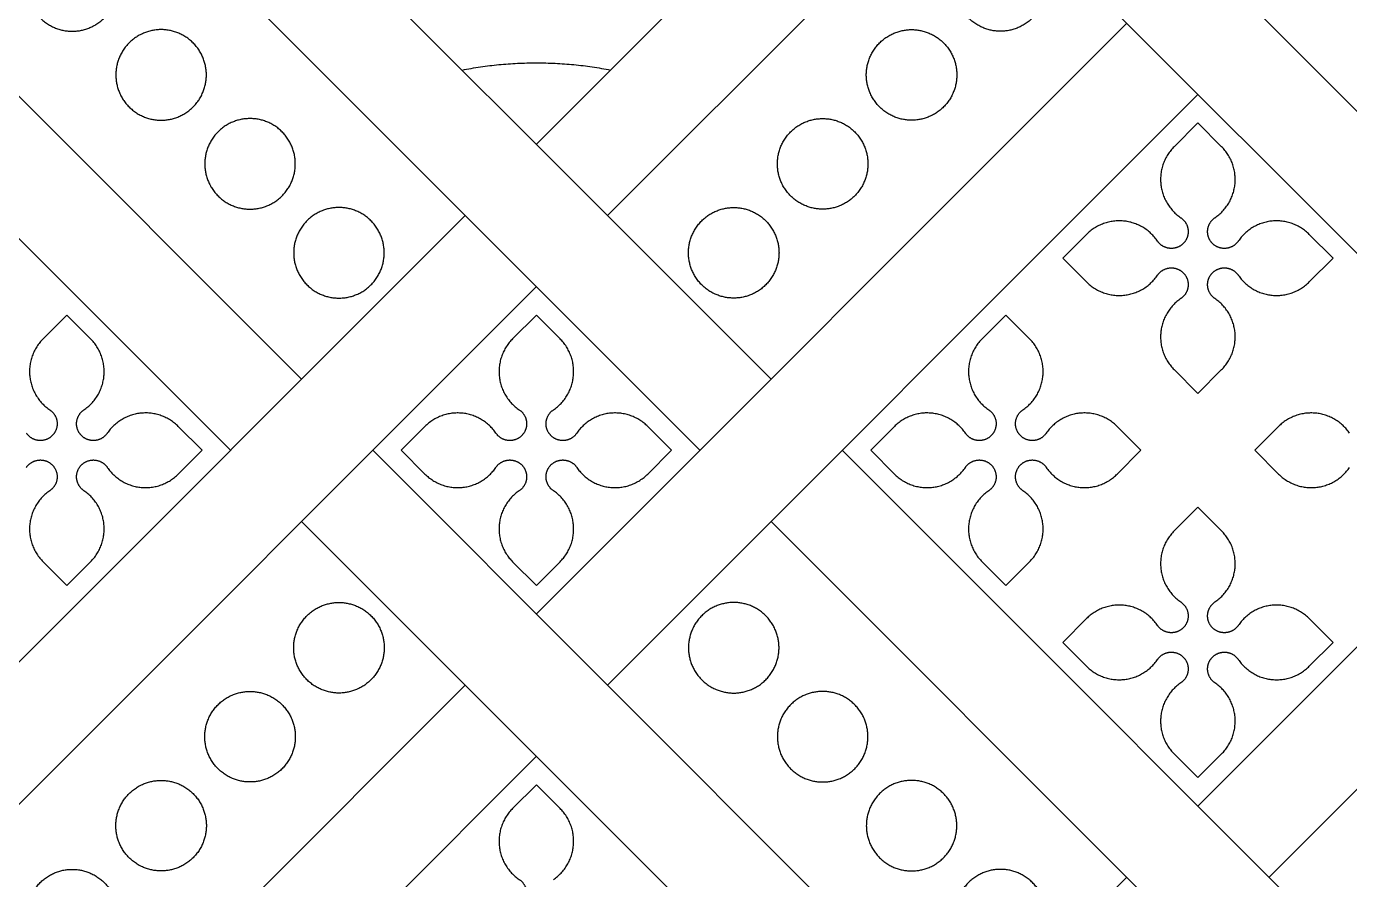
# Model space of a CAD drawing. Header units: millimetres. Extents: x -117 to 119, y -123 to 112.
# Drawn here: x -77.02 to -68.64, y 92.54 to 97.94 of the extents above; entities that cross this region are included whole.
import ezdxf

# ---------------------------------------------------------------- set-up
doc = ezdxf.new("R2010")
doc.units = ezdxf.units.MM
doc.header["$MEASUREMENT"] = 0
doc.layers.add('Layer 03', color=5, linetype='Continuous')

msp = doc.modelspace()

# ---------------------------------------------------------------- linework, layer by layer
at = {"layer": 'Layer 03'}
for p, q in [((-70.5666, 100.4158), (-73.7874, 97.195)), ((-70.1162, 99.9653), (-73.337, 96.7445)), ((-79.0127, 99.4473), (-75.2739, 95.7085)), ((-79.4632, 98.9968), (-75.7244, 95.258)), ((-76.4483, 98.955), (-72.7514, 95.258)), ((-70.1335, 98.9466), (-66.8954, 95.7085)), ((-70.5839, 98.4961), (-67.3458, 95.258)), ((-70.0486, 97.9608), (-73.7874, 94.222)), ((-69.5981, 97.5103), (-73.337, 93.7715)), ((-69.5981, 97.3301), (-69.7486, 97.1797)), ((-69.4477, 97.1797), (-69.5981, 97.3301)), ((-74.2379, 96.7445), (-77.9767, 93.0057)), ((-65.8593, 96.7445), (-69.5981, 93.0057)), ((-70.3035, 96.6247), (-70.454, 96.4743)), ((-68.7423, 96.4743), (-68.8927, 96.6247)), ((-70.454, 96.4743), (-70.3035, 96.3238)), ((-68.8927, 96.3238), (-68.7423, 96.4743)), ((-73.7874, 96.2941), (-77.5262, 92.5553)), ((-65.4089, 96.2941), (-69.1477, 92.5553)), ((-76.7604, 96.1139), (-76.9109, 95.9634)), ((-76.61, 95.9634), (-76.7604, 96.1139)), ((-73.7874, 96.1139), (-73.9379, 95.9634)), ((-73.6369, 95.9634), (-73.7874, 96.1139)), ((-70.8144, 96.1139), (-70.9649, 95.9634)), ((-70.6639, 95.9634), (-70.8144, 96.1139)), ((-69.7486, 95.7689), (-69.5981, 95.6184)), ((-69.5981, 95.6184), (-69.4477, 95.7689)), ((-75.9046, 95.258), (-76.0551, 95.4085)), ((-74.4928, 95.4085), (-74.6433, 95.258)), ((-72.9315, 95.258), (-73.082, 95.4085)), ((-71.5198, 95.4085), (-71.6703, 95.258)), ((-69.9585, 95.258), (-70.109, 95.4085)), ((-69.0873, 95.4085), (-69.2378, 95.258)), ((-76.0551, 95.1075), (-75.9046, 95.258)), ((-74.8235, 95.258), (-71.0847, 91.5192)), ((-74.6433, 95.258), (-74.4928, 95.1075)), ((-73.082, 95.1075), (-72.9315, 95.258)), ((-71.6703, 95.258), (-71.5198, 95.1075)), ((-70.109, 95.1075), (-69.9585, 95.258)), ((-69.2378, 95.258), (-69.0873, 95.1075)), ((-69.5981, 94.8977), (-69.7486, 94.7472)), ((-69.4477, 94.7472), (-69.5981, 94.8977)), ((-75.2739, 94.8076), (-71.5351, 91.0687)), ((-72.3009, 94.8076), (-68.5621, 91.0687)), ((-76.9109, 94.5526), (-76.7604, 94.4021)), ((-76.7604, 94.4021), (-76.61, 94.5526)), ((-73.9379, 94.5526), (-73.7874, 94.4021)), ((-73.7874, 94.4021), (-73.6369, 94.5526)), ((-70.9649, 94.5526), (-70.8144, 94.4021)), ((-70.8144, 94.4021), (-70.6639, 94.5526)), ((-70.3035, 94.1923), (-70.454, 94.0418)), ((-68.7423, 94.0418), (-68.8927, 94.1923)), ((-70.454, 94.0418), (-70.3035, 93.8913)), ((-68.8927, 93.8913), (-68.7423, 94.0418)), ((-74.2379, 93.7715), (-77.9767, 90.0327)), ((-73.7874, 93.321), (-77.5262, 89.5822)), ((-69.7486, 93.3364), (-69.5981, 93.1859)), ((-69.5981, 93.1859), (-69.4477, 93.3364)), ((-73.7874, 93.1409), (-73.9379, 92.9904)), ((-73.6369, 92.9904), (-73.7874, 93.1409)), ((-70.0486, 92.5553), (-73.7874, 88.8165))]:
    msp.add_line(p, q, dxfattribs=at)
for points in [[(-75.8907, 99.2983), (-72.3009, 95.7085)], [(-71.8504, 95.258), (-68.1116, 91.5192)]]:
    msp.add_lwpolyline(points, dxfattribs=at)
for points, weights, knots in [([(-77.0133, 98.1973), (-77.0133, 98.4839), (-76.7267, 98.4839), (-76.44, 98.4839), (-76.44, 98.1973), (-76.44, 97.9106), (-76.7267, 97.9106), (-77.0133, 97.9106), (-77.0133, 98.1973)], [1, 0.707106781187, 1, 0.707106781187, 1, 0.707106781187, 1, 0.707106781187, 1], [0, 0, 0, 1.413717, 1.413717, 2.827433, 2.827433, 4.24115, 4.24115, 5.654867, 5.654867, 5.654867]), ([(-70.5615, 98.1973), (-70.5615, 98.4839), (-70.8482, 98.4839), (-71.1348, 98.4839), (-71.1348, 98.1973), (-71.1348, 97.9106), (-70.8482, 97.9106), (-70.5615, 97.9106), (-70.5615, 98.1973)], [1, 0.707106781187, 1, 0.707106781187, 1, 0.707106781187, 1, 0.707106781187, 1], [0, 0, 0, 1.413717, 1.413717, 2.827433, 2.827433, 4.24115, 4.24115, 5.654867, 5.654867, 5.654867]), ([(-76.4503, 97.6342), (-76.4503, 97.9209), (-76.1636, 97.9209), (-75.8769, 97.9209), (-75.8769, 97.6342), (-75.8769, 97.3475), (-76.1636, 97.3475), (-76.4503, 97.3475), (-76.4503, 97.6342)], [1, 0.707106781187, 1, 0.707106781187, 1, 0.707106781187, 1, 0.707106781187, 1], [0, 0, 0, 1.413717, 1.413717, 2.827433, 2.827433, 4.24115, 4.24115, 5.654867, 5.654867, 5.654867]), ([(-71.1246, 97.6342), (-71.1246, 97.9209), (-71.4112, 97.9209), (-71.6979, 97.9209), (-71.6979, 97.6342), (-71.6979, 97.3475), (-71.4112, 97.3475), (-71.1246, 97.3475), (-71.1246, 97.6342)], [1, 0.707106781187, 1, 0.707106781187, 1, 0.707106781187, 1, 0.707106781187, 1], [0, 0, 0, 1.413717, 1.413717, 2.827433, 2.827433, 4.24115, 4.24115, 5.654867, 5.654867, 5.654867]), ([(-75.8872, 97.0711), (-75.8872, 97.3578), (-75.6005, 97.3578), (-75.3138, 97.3578), (-75.3138, 97.0711), (-75.3138, 96.7845), (-75.6005, 96.7845), (-75.8872, 96.7845), (-75.8872, 97.0711)], [1, 0.707106781187, 1, 0.707106781187, 1, 0.707106781187, 1, 0.707106781187, 1], [0, 0, 0, 1.413717, 1.413717, 2.827433, 2.827433, 4.24115, 4.24115, 5.654867, 5.654867, 5.654867]), ([(-71.6876, 97.0711), (-71.6876, 97.3578), (-71.9743, 97.3578), (-72.261, 97.3578), (-72.261, 97.0711), (-72.261, 96.7845), (-71.9743, 96.7845), (-71.6876, 96.7845), (-71.6876, 97.0711)], [1, 0.707106781187, 1, 0.707106781187, 1, 0.707106781187, 1, 0.707106781187, 1], [0, 0, 0, 1.413717, 1.413717, 2.827433, 2.827433, 4.24115, 4.24115, 5.654867, 5.654867, 5.654867]), ([(-69.7486, 97.1797), (-69.8461, 97.0822), (-69.8331, 96.9449), (-69.8202, 96.8077), (-69.7062, 96.7302)], [1, 0.904863889332, 1, 0.904863889332, 1], [31.693684, 31.693684, 31.693684, 32.50269, 32.50269, 33.311695, 33.311695, 33.311695]), ([(-69.4901, 96.7302), (-69.3761, 96.8077), (-69.3631, 96.9449), (-69.3502, 97.0822), (-69.4477, 97.1797)], [1, 0.904863889332, 1, 0.904863889332, 1], [28.739447, 28.739447, 28.739447, 29.548452, 29.548452, 30.357457, 30.357457, 30.357457]), ([(-75.3241, 96.508), (-75.3241, 96.7947), (-75.0374, 96.7947), (-74.7508, 96.7947), (-74.7508, 96.508), (-74.7508, 96.2214), (-75.0374, 96.2214), (-75.3241, 96.2214), (-75.3241, 96.508)], [1, 0.707106781187, 1, 0.707106781187, 1, 0.707106781187, 1, 0.707106781187, 1], [0, 0, 0, 1.413717, 1.413717, 2.827433, 2.827433, 4.24115, 4.24115, 5.654867, 5.654867, 5.654867]), ([(-72.2507, 96.508), (-72.2507, 96.7947), (-72.5374, 96.7947), (-72.8241, 96.7947), (-72.8241, 96.508), (-72.8241, 96.2214), (-72.5374, 96.2214), (-72.2507, 96.2214), (-72.2507, 96.508)], [1, 0.707106781187, 1, 0.707106781187, 1, 0.707106781187, 1, 0.707106781187, 1], [0, 0, 0, 1.413717, 1.413717, 2.827433, 2.827433, 4.24115, 4.24115, 5.654867, 5.654867, 5.654867]), ([(-69.854, 96.5823), (-69.9316, 96.6963), (-70.0688, 96.7093), (-70.206, 96.7222), (-70.3035, 96.6247)], [1, 0.904854530768, 1, 0.904854530768, 1], [34.487142, 34.487142, 34.487142, 35.296228, 35.296228, 36.105314, 36.105314, 36.105314]), ([(-69.7062, 96.7302), (-69.6648, 96.702), (-69.6601, 96.6522), (-69.6554, 96.6023), (-69.6908, 96.5669), (-69.7262, 96.5315), (-69.776, 96.5362), (-69.8259, 96.5409), (-69.854, 96.5823)], [1, 0.904841645653, 1, 0.904841645653, 1, 0.904841645653, 1, 0.904841645653, 1], [33.311695, 33.311695, 33.311695, 33.605557, 33.605557, 33.899418, 33.899418, 34.19328, 34.19328, 34.487142, 34.487142, 34.487142]), ([(-69.3422, 96.5823), (-69.3704, 96.5409), (-69.4203, 96.5362), (-69.4701, 96.5315), (-69.5055, 96.5669), (-69.5409, 96.6023), (-69.5362, 96.6522), (-69.5315, 96.702), (-69.4901, 96.7302)], [1, 0.904841645653, 1, 0.904841645653, 1, 0.904841645653, 1, 0.904841645653, 1], [27.564, 27.564, 27.564, 27.857861, 27.857861, 28.151723, 28.151723, 28.445585, 28.445585, 28.739447, 28.739447, 28.739447]), ([(-68.8927, 96.6247), (-68.9902, 96.7222), (-69.1275, 96.7093), (-69.2647, 96.6963), (-69.3422, 96.5823)], [1, 0.904854530768, 1, 0.904854530768, 1], [25.945827, 25.945827, 25.945827, 26.754913, 26.754913, 27.564, 27.564, 27.564]), ([(-70.3035, 96.3238), (-70.206, 96.2263), (-70.0688, 96.2393), (-69.9316, 96.2522), (-69.854, 96.3662)], [1, 0.904854530768, 1, 0.904854530768, 1], [37.441541, 37.441541, 37.441541, 38.250627, 38.250627, 39.059714, 39.059714, 39.059714]), ([(-69.854, 96.3662), (-69.8259, 96.4076), (-69.776, 96.4123), (-69.7262, 96.417), (-69.6908, 96.3816), (-69.6554, 96.3462), (-69.6601, 96.2964), (-69.6648, 96.2465), (-69.7062, 96.2184)], [1, 0.904841645654, 1, 0.904841645654, 1, 0.904841645654, 1, 0.904841645654, 1], [39.059714, 39.059714, 39.059714, 39.353575, 39.353575, 39.647437, 39.647437, 39.941299, 39.941299, 40.235161, 40.235161, 40.235161]), ([(-69.4901, 96.2184), (-69.5315, 96.2465), (-69.5362, 96.2964), (-69.5409, 96.3462), (-69.5055, 96.3816), (-69.4701, 96.417), (-69.4203, 96.4123), (-69.3704, 96.4076), (-69.3422, 96.3662)], [1, 0.904841645653, 1, 0.904841645653, 1, 0.904841645653, 1, 0.904841645653, 1], [21.815981, 21.815981, 21.815981, 22.109843, 22.109843, 22.403704, 22.403704, 22.697566, 22.697566, 22.991428, 22.991428, 22.991428]), ([(-69.3422, 96.3662), (-69.2647, 96.2522), (-69.1275, 96.2393), (-68.9902, 96.2263), (-68.8927, 96.3238)], [1, 0.904854530768, 1, 0.904854530768, 1], [22.991428, 22.991428, 22.991428, 23.800514, 23.800514, 24.6096, 24.6096, 24.6096]), ([(-69.7062, 96.2184), (-69.8202, 96.1408), (-69.8331, 96.0036), (-69.8461, 95.8663), (-69.7486, 95.7689)], [1, 0.904863889332, 1, 0.904863889332, 1], [40.235161, 40.235161, 40.235161, 41.044166, 41.044166, 41.853171, 41.853171, 41.853171]), ([(-69.4477, 95.7689), (-69.3502, 95.8663), (-69.3631, 96.0036), (-69.3761, 96.1408), (-69.4901, 96.2184)], [1, 0.904863889332, 1, 0.904863889332, 1], [20.19797, 20.19797, 20.19797, 21.006976, 21.006976, 21.815981, 21.815981, 21.815981]), ([(-76.9109, 95.9634), (-77.0084, 95.8659), (-76.9955, 95.7287), (-76.9825, 95.5915), (-76.8685, 95.5139)], [1, 0.904863889332, 1, 0.904863889332, 1], [31.693684, 31.693684, 31.693684, 32.50269, 32.50269, 33.311695, 33.311695, 33.311695]), ([(-76.6524, 95.5139), (-76.5384, 95.5915), (-76.5254, 95.7287), (-76.5125, 95.8659), (-76.61, 95.9634)], [1, 0.904863889332, 1, 0.904863889332, 1], [28.739447, 28.739447, 28.739447, 29.548452, 29.548452, 30.357457, 30.357457, 30.357457]), ([(-73.9379, 95.9634), (-74.0354, 95.8659), (-74.0224, 95.7287), (-74.0095, 95.5915), (-73.8955, 95.5139)], [1, 0.904863889332, 1, 0.904863889332, 1], [31.693684, 31.693684, 31.693684, 32.50269, 32.50269, 33.311695, 33.311695, 33.311695]), ([(-73.6793, 95.5139), (-73.5654, 95.5915), (-73.5524, 95.7287), (-73.5395, 95.8659), (-73.6369, 95.9634)], [1, 0.904863889332, 1, 0.904863889332, 1], [28.739447, 28.739447, 28.739447, 29.548452, 29.548452, 30.357457, 30.357457, 30.357457]), ([(-70.9649, 95.9634), (-71.0623, 95.8659), (-71.0494, 95.7287), (-71.0364, 95.5915), (-70.9224, 95.5139)], [1, 0.904863889332, 1, 0.904863889332, 1], [31.693684, 31.693684, 31.693684, 32.50269, 32.50269, 33.311695, 33.311695, 33.311695]), ([(-70.7063, 95.5139), (-70.5923, 95.5915), (-70.5794, 95.7287), (-70.5664, 95.8659), (-70.6639, 95.9634)], [1, 0.904863889332, 1, 0.904863889332, 1], [28.739447, 28.739447, 28.739447, 29.548452, 29.548452, 30.357457, 30.357457, 30.357457]), ([(-76.8685, 95.5139), (-76.8271, 95.4858), (-76.8224, 95.4359), (-76.8177, 95.3861), (-76.8531, 95.3507), (-76.8885, 95.3153), (-76.9383, 95.32), (-76.9882, 95.3247), (-77.0163, 95.3661)], [1, 0.904841645653, 1, 0.904841645653, 1, 0.904841645653, 1, 0.904841645653, 1], [33.311695, 33.311695, 33.311695, 33.605557, 33.605557, 33.899418, 33.899418, 34.19328, 34.19328, 34.487142, 34.487142, 34.487142]), ([(-76.5045, 95.3661), (-76.5327, 95.3247), (-76.5826, 95.32), (-76.6324, 95.3153), (-76.6678, 95.3507), (-76.7032, 95.3861), (-76.6985, 95.4359), (-76.6938, 95.4858), (-76.6524, 95.5139)], [1, 0.904841645653, 1, 0.904841645653, 1, 0.904841645653, 1, 0.904841645653, 1], [27.564, 27.564, 27.564, 27.857861, 27.857861, 28.151723, 28.151723, 28.445585, 28.445585, 28.739447, 28.739447, 28.739447]), ([(-76.0551, 95.4085), (-76.1525, 95.506), (-76.2898, 95.493), (-76.427, 95.4801), (-76.5045, 95.3661)], [1, 0.904854530768, 1, 0.904854530768, 1], [25.945827, 25.945827, 25.945827, 26.754913, 26.754913, 27.564, 27.564, 27.564]), ([(-74.0433, 95.3661), (-74.1208, 95.4801), (-74.2581, 95.493), (-74.3953, 95.506), (-74.4928, 95.4085)], [1, 0.904854530768, 1, 0.904854530768, 1], [34.487142, 34.487142, 34.487142, 35.296228, 35.296228, 36.105314, 36.105314, 36.105314]), ([(-73.8955, 95.5139), (-73.8541, 95.4858), (-73.8493, 95.4359), (-73.8446, 95.3861), (-73.88, 95.3507), (-73.9154, 95.3153), (-73.9653, 95.32), (-74.0151, 95.3247), (-74.0433, 95.3661)], [1, 0.904841645653, 1, 0.904841645653, 1, 0.904841645653, 1, 0.904841645653, 1], [33.311695, 33.311695, 33.311695, 33.605557, 33.605557, 33.899418, 33.899418, 34.19328, 34.19328, 34.487142, 34.487142, 34.487142]), ([(-73.5315, 95.3661), (-73.5597, 95.3247), (-73.6095, 95.32), (-73.6594, 95.3153), (-73.6948, 95.3507), (-73.7302, 95.3861), (-73.7255, 95.4359), (-73.7208, 95.4858), (-73.6793, 95.5139)], [1, 0.904841645653, 1, 0.904841645653, 1, 0.904841645653, 1, 0.904841645653, 1], [27.564, 27.564, 27.564, 27.857861, 27.857861, 28.151723, 28.151723, 28.445585, 28.445585, 28.739447, 28.739447, 28.739447]), ([(-73.082, 95.4085), (-73.1795, 95.506), (-73.3167, 95.493), (-73.454, 95.4801), (-73.5315, 95.3661)], [1, 0.904854530768, 1, 0.904854530768, 1], [25.945827, 25.945827, 25.945827, 26.754913, 26.754913, 27.564, 27.564, 27.564]), ([(-71.0703, 95.3661), (-71.1478, 95.4801), (-71.285, 95.493), (-71.4223, 95.506), (-71.5198, 95.4085)], [1, 0.904854530768, 1, 0.904854530768, 1], [34.487142, 34.487142, 34.487142, 35.296228, 35.296228, 36.105314, 36.105314, 36.105314]), ([(-70.9224, 95.5139), (-70.881, 95.4858), (-70.8763, 95.4359), (-70.8716, 95.3861), (-70.907, 95.3507), (-70.9424, 95.3153), (-70.9923, 95.32), (-71.0421, 95.3247), (-71.0703, 95.3661)], [1, 0.904841645653, 1, 0.904841645653, 1, 0.904841645653, 1, 0.904841645653, 1], [33.311695, 33.311695, 33.311695, 33.605557, 33.605557, 33.899418, 33.899418, 34.19328, 34.19328, 34.487142, 34.487142, 34.487142]), ([(-70.5585, 95.3661), (-70.5866, 95.3247), (-70.6365, 95.32), (-70.6863, 95.3153), (-70.7218, 95.3507), (-70.7572, 95.3861), (-70.7524, 95.4359), (-70.7477, 95.4858), (-70.7063, 95.5139)], [1, 0.904841645653, 1, 0.904841645653, 1, 0.904841645653, 1, 0.904841645653, 1], [27.564, 27.564, 27.564, 27.857861, 27.857861, 28.151723, 28.151723, 28.445585, 28.445585, 28.739447, 28.739447, 28.739447]), ([(-70.109, 95.4085), (-70.2065, 95.506), (-70.3437, 95.493), (-70.481, 95.4801), (-70.5585, 95.3661)], [1, 0.904854530768, 1, 0.904854530768, 1], [25.945827, 25.945827, 25.945827, 26.754913, 26.754913, 27.564, 27.564, 27.564]), ([(-68.6378, 95.3661), (-68.7153, 95.4801), (-68.8526, 95.493), (-68.9898, 95.506), (-69.0873, 95.4085)], [1, 0.904854530768, 1, 0.904854530768, 1], [34.487142, 34.487142, 34.487142, 35.296228, 35.296228, 36.105314, 36.105314, 36.105314]), ([(-77.0163, 95.15), (-76.9882, 95.1914), (-76.9383, 95.1961), (-76.8885, 95.2008), (-76.8531, 95.1654), (-76.8177, 95.13), (-76.8224, 95.0801), (-76.8271, 95.0303), (-76.8685, 95.0021)], [1, 0.904841645653, 1, 0.904841645653, 1, 0.904841645653, 1, 0.904841645653, 1], [39.059714, 39.059714, 39.059714, 39.353575, 39.353575, 39.647437, 39.647437, 39.941299, 39.941299, 40.235161, 40.235161, 40.235161]), ([(-76.6524, 95.0021), (-76.6938, 95.0303), (-76.6985, 95.0801), (-76.7032, 95.13), (-76.6678, 95.1654), (-76.6324, 95.2008), (-76.5826, 95.1961), (-76.5327, 95.1914), (-76.5045, 95.15)], [1, 0.904841645653, 1, 0.904841645653, 1, 0.904841645653, 1, 0.904841645653, 1], [21.815981, 21.815981, 21.815981, 22.109843, 22.109843, 22.403704, 22.403704, 22.697566, 22.697566, 22.991428, 22.991428, 22.991428]), ([(-74.0433, 95.15), (-74.0151, 95.1914), (-73.9653, 95.1961), (-73.9154, 95.2008), (-73.88, 95.1654), (-73.8446, 95.13), (-73.8493, 95.0801), (-73.8541, 95.0303), (-73.8955, 95.0021)], [1, 0.904841645653, 1, 0.904841645653, 1, 0.904841645653, 1, 0.904841645653, 1], [39.059714, 39.059714, 39.059714, 39.353575, 39.353575, 39.647437, 39.647437, 39.941299, 39.941299, 40.235161, 40.235161, 40.235161]), ([(-73.6793, 95.0021), (-73.7208, 95.0303), (-73.7255, 95.0801), (-73.7302, 95.13), (-73.6948, 95.1654), (-73.6594, 95.2008), (-73.6095, 95.1961), (-73.5597, 95.1914), (-73.5315, 95.15)], [1, 0.904841645653, 1, 0.904841645653, 1, 0.904841645653, 1, 0.904841645653, 1], [21.815981, 21.815981, 21.815981, 22.109843, 22.109843, 22.403704, 22.403704, 22.697566, 22.697566, 22.991428, 22.991428, 22.991428]), ([(-71.0703, 95.15), (-71.0421, 95.1914), (-70.9923, 95.1961), (-70.9424, 95.2008), (-70.907, 95.1654), (-70.8716, 95.13), (-70.8763, 95.0801), (-70.881, 95.0303), (-70.9224, 95.0021)], [1, 0.904841645654, 1, 0.904841645654, 1, 0.904841645654, 1, 0.904841645654, 1], [39.059714, 39.059714, 39.059714, 39.353575, 39.353575, 39.647437, 39.647437, 39.941299, 39.941299, 40.235161, 40.235161, 40.235161]), ([(-70.7063, 95.0021), (-70.7477, 95.0303), (-70.7524, 95.0801), (-70.7572, 95.13), (-70.7218, 95.1654), (-70.6863, 95.2008), (-70.6365, 95.1961), (-70.5866, 95.1914), (-70.5585, 95.15)], [1, 0.904841645654, 1, 0.904841645654, 1, 0.904841645654, 1, 0.904841645654, 1], [21.815981, 21.815981, 21.815981, 22.109843, 22.109843, 22.403704, 22.403704, 22.697566, 22.697566, 22.991428, 22.991428, 22.991428]), ([(-76.5045, 95.15), (-76.427, 95.036), (-76.2898, 95.023), (-76.1525, 95.0101), (-76.0551, 95.1075)], [1, 0.904854530768, 1, 0.904854530768, 1], [22.991428, 22.991428, 22.991428, 23.800514, 23.800514, 24.6096, 24.6096, 24.6096]), ([(-74.4928, 95.1075), (-74.3953, 95.0101), (-74.2581, 95.023), (-74.1208, 95.036), (-74.0433, 95.15)], [1, 0.904854530768, 1, 0.904854530768, 1], [37.441541, 37.441541, 37.441541, 38.250627, 38.250627, 39.059714, 39.059714, 39.059714]), ([(-73.5315, 95.15), (-73.454, 95.036), (-73.3167, 95.023), (-73.1795, 95.0101), (-73.082, 95.1075)], [1, 0.904854530768, 1, 0.904854530768, 1], [22.991428, 22.991428, 22.991428, 23.800514, 23.800514, 24.6096, 24.6096, 24.6096]), ([(-71.5198, 95.1075), (-71.4223, 95.0101), (-71.285, 95.023), (-71.1478, 95.036), (-71.0703, 95.15)], [1, 0.904854530768, 1, 0.904854530768, 1], [37.441541, 37.441541, 37.441541, 38.250627, 38.250627, 39.059714, 39.059714, 39.059714]), ([(-70.5585, 95.15), (-70.481, 95.036), (-70.3437, 95.023), (-70.2065, 95.0101), (-70.109, 95.1075)], [1, 0.904854530768, 1, 0.904854530768, 1], [22.991428, 22.991428, 22.991428, 23.800514, 23.800514, 24.6096, 24.6096, 24.6096]), ([(-69.0873, 95.1075), (-68.9898, 95.0101), (-68.8526, 95.023), (-68.7153, 95.036), (-68.6378, 95.15)], [1, 0.904854530768, 1, 0.904854530768, 1], [37.441541, 37.441541, 37.441541, 38.250627, 38.250627, 39.059714, 39.059714, 39.059714]), ([(-76.8685, 95.0021), (-76.9825, 94.9246), (-76.9955, 94.7873), (-77.0084, 94.6501), (-76.9109, 94.5526)], [1, 0.904863889332, 1, 0.904863889332, 1], [40.235161, 40.235161, 40.235161, 41.044166, 41.044166, 41.853171, 41.853171, 41.853171]), ([(-76.61, 94.5526), (-76.5125, 94.6501), (-76.5254, 94.7873), (-76.5384, 94.9246), (-76.6524, 95.0021)], [1, 0.904863889332, 1, 0.904863889332, 1], [20.19797, 20.19797, 20.19797, 21.006976, 21.006976, 21.815981, 21.815981, 21.815981]), ([(-73.8955, 95.0021), (-74.0095, 94.9246), (-74.0224, 94.7873), (-74.0354, 94.6501), (-73.9379, 94.5526)], [1, 0.904863889332, 1, 0.904863889332, 1], [40.235161, 40.235161, 40.235161, 41.044166, 41.044166, 41.853171, 41.853171, 41.853171]), ([(-73.6369, 94.5526), (-73.5395, 94.6501), (-73.5524, 94.7873), (-73.5654, 94.9246), (-73.6793, 95.0021)], [1, 0.904863889332, 1, 0.904863889332, 1], [20.19797, 20.19797, 20.19797, 21.006976, 21.006976, 21.815981, 21.815981, 21.815981]), ([(-70.9224, 95.0021), (-71.0364, 94.9246), (-71.0494, 94.7873), (-71.0623, 94.6501), (-70.9649, 94.5526)], [1, 0.904863889332, 1, 0.904863889332, 1], [40.235161, 40.235161, 40.235161, 41.044166, 41.044166, 41.853171, 41.853171, 41.853171]), ([(-70.6639, 94.5526), (-70.5664, 94.6501), (-70.5794, 94.7873), (-70.5923, 94.9246), (-70.7063, 95.0021)], [1, 0.904863889332, 1, 0.904863889332, 1], [20.19797, 20.19797, 20.19797, 21.006976, 21.006976, 21.815981, 21.815981, 21.815981]), ([(-69.7486, 94.7472), (-69.8461, 94.6497), (-69.8331, 94.5125), (-69.8202, 94.3752), (-69.7062, 94.2977)], [1, 0.904863889332, 1, 0.904863889332, 1], [31.693684, 31.693684, 31.693684, 32.50269, 32.50269, 33.311695, 33.311695, 33.311695]), ([(-69.4901, 94.2977), (-69.3761, 94.3752), (-69.3631, 94.5125), (-69.3502, 94.6497), (-69.4477, 94.7472)], [1, 0.904863889332, 1, 0.904863889332, 1], [28.739447, 28.739447, 28.739447, 29.548452, 29.548452, 30.357457, 30.357457, 30.357457]), ([(-74.7508, 94.008), (-74.7508, 94.2947), (-75.0374, 94.2947), (-75.3241, 94.2947), (-75.3241, 94.008), (-75.3241, 93.7213), (-75.0374, 93.7213), (-74.7508, 93.7213), (-74.7508, 94.008)], [1, 0.707106781187, 1, 0.707106781187, 1, 0.707106781187, 1, 0.707106781187, 1], [0, 0, 0, 1.413717, 1.413717, 2.827433, 2.827433, 4.24115, 4.24115, 5.654867, 5.654867, 5.654867]), ([(-72.8241, 94.008), (-72.8241, 94.2947), (-72.5374, 94.2947), (-72.2507, 94.2947), (-72.2507, 94.008), (-72.2507, 93.7213), (-72.5374, 93.7213), (-72.8241, 93.7213), (-72.8241, 94.008)], [1, 0.707106781187, 1, 0.707106781187, 1, 0.707106781187, 1, 0.707106781187, 1], [0, 0, 0, 1.413717, 1.413717, 2.827433, 2.827433, 4.24115, 4.24115, 5.654867, 5.654867, 5.654867]), ([(-69.854, 94.1498), (-69.9316, 94.2638), (-70.0688, 94.2768), (-70.206, 94.2897), (-70.3035, 94.1923)], [1, 0.904854530768, 1, 0.904854530768, 1], [34.487142, 34.487142, 34.487142, 35.296228, 35.296228, 36.105314, 36.105314, 36.105314]), ([(-69.7062, 94.2977), (-69.6648, 94.2695), (-69.6601, 94.2197), (-69.6554, 94.1698), (-69.6908, 94.1344), (-69.7262, 94.099), (-69.776, 94.1037), (-69.8259, 94.1084), (-69.854, 94.1498)], [1, 0.904841645653, 1, 0.904841645653, 1, 0.904841645653, 1, 0.904841645653, 1], [33.311695, 33.311695, 33.311695, 33.605557, 33.605557, 33.899418, 33.899418, 34.19328, 34.19328, 34.487142, 34.487142, 34.487142]), ([(-69.3422, 94.1498), (-69.3704, 94.1084), (-69.4203, 94.1037), (-69.4701, 94.099), (-69.5055, 94.1344), (-69.5409, 94.1698), (-69.5362, 94.2197), (-69.5315, 94.2695), (-69.4901, 94.2977)], [1, 0.904841645653, 1, 0.904841645653, 1, 0.904841645653, 1, 0.904841645653, 1], [27.564, 27.564, 27.564, 27.857861, 27.857861, 28.151723, 28.151723, 28.445585, 28.445585, 28.739447, 28.739447, 28.739447]), ([(-68.8927, 94.1923), (-68.9902, 94.2897), (-69.1275, 94.2768), (-69.2647, 94.2638), (-69.3422, 94.1498)], [1, 0.904854530768, 1, 0.904854530768, 1], [25.945827, 25.945827, 25.945827, 26.754913, 26.754913, 27.564, 27.564, 27.564]), ([(-70.3035, 93.8913), (-70.206, 93.7938), (-70.0688, 93.8068), (-69.9316, 93.8197), (-69.854, 93.9337)], [1, 0.904854530768, 1, 0.904854530768, 1], [37.441541, 37.441541, 37.441541, 38.250627, 38.250627, 39.059714, 39.059714, 39.059714]), ([(-69.854, 93.9337), (-69.8259, 93.9751), (-69.776, 93.9798), (-69.7262, 93.9845), (-69.6908, 93.9491), (-69.6554, 93.9137), (-69.6601, 93.8639), (-69.6648, 93.814), (-69.7062, 93.7859)], [1, 0.904841645654, 1, 0.904841645654, 1, 0.904841645654, 1, 0.904841645654, 1], [39.059714, 39.059714, 39.059714, 39.353575, 39.353575, 39.647437, 39.647437, 39.941299, 39.941299, 40.235161, 40.235161, 40.235161]), ([(-69.4901, 93.7859), (-69.5315, 93.814), (-69.5362, 93.8639), (-69.5409, 93.9137), (-69.5055, 93.9491), (-69.4701, 93.9845), (-69.4203, 93.9798), (-69.3704, 93.9751), (-69.3422, 93.9337)], [1, 0.904841645654, 1, 0.904841645654, 1, 0.904841645654, 1, 0.904841645654, 1], [21.815981, 21.815981, 21.815981, 22.109843, 22.109843, 22.403704, 22.403704, 22.697566, 22.697566, 22.991428, 22.991428, 22.991428]), ([(-69.3422, 93.9337), (-69.2647, 93.8197), (-69.1275, 93.8068), (-68.9902, 93.7938), (-68.8927, 93.8913)], [1, 0.904854530768, 1, 0.904854530768, 1], [22.991428, 22.991428, 22.991428, 23.800514, 23.800514, 24.6096, 24.6096, 24.6096]), ([(-69.7062, 93.7859), (-69.8202, 93.7083), (-69.8331, 93.5711), (-69.8461, 93.4339), (-69.7486, 93.3364)], [1, 0.904863889332, 1, 0.904863889332, 1], [40.235161, 40.235161, 40.235161, 41.044166, 41.044166, 41.853171, 41.853171, 41.853171]), ([(-69.4477, 93.3364), (-69.3502, 93.4339), (-69.3631, 93.5711), (-69.3761, 93.7083), (-69.4901, 93.7859)], [1, 0.904863889332, 1, 0.904863889332, 1], [20.19797, 20.19797, 20.19797, 21.006976, 21.006976, 21.815981, 21.815981, 21.815981]), ([(-75.3138, 93.4449), (-75.3138, 93.7316), (-75.6005, 93.7316), (-75.8872, 93.7316), (-75.8872, 93.4449), (-75.8872, 93.1583), (-75.6005, 93.1583), (-75.3138, 93.1583), (-75.3138, 93.4449)], [1, 0.707106781187, 1, 0.707106781187, 1, 0.707106781187, 1, 0.707106781187, 1], [0, 0, 0, 1.413717, 1.413717, 2.827433, 2.827433, 4.24115, 4.24115, 5.654867, 5.654867, 5.654867]), ([(-72.261, 93.4449), (-72.261, 93.7316), (-71.9743, 93.7316), (-71.6876, 93.7316), (-71.6876, 93.4449), (-71.6876, 93.1583), (-71.9743, 93.1583), (-72.261, 93.1583), (-72.261, 93.4449)], [1, 0.707106781187, 1, 0.707106781187, 1, 0.707106781187, 1, 0.707106781187, 1], [0, 0, 0, 1.413717, 1.413717, 2.827433, 2.827433, 4.24115, 4.24115, 5.654867, 5.654867, 5.654867]), ([(-75.8769, 92.8818), (-75.8769, 93.1685), (-76.1636, 93.1685), (-76.4503, 93.1685), (-76.4503, 92.8818), (-76.4503, 92.5952), (-76.1636, 92.5952), (-75.8769, 92.5952), (-75.8769, 92.8818)], [1, 0.707106781187, 1, 0.707106781187, 1, 0.707106781187, 1, 0.707106781187, 1], [0, 0, 0, 1.413717, 1.413717, 2.827433, 2.827433, 4.24115, 4.24115, 5.654867, 5.654867, 5.654867]), ([(-71.6979, 92.8818), (-71.6979, 93.1685), (-71.4112, 93.1685), (-71.1246, 93.1685), (-71.1246, 92.8818), (-71.1246, 92.5952), (-71.4112, 92.5952), (-71.6979, 92.5952), (-71.6979, 92.8818)], [1, 0.707106781187, 1, 0.707106781187, 1, 0.707106781187, 1, 0.707106781187, 1], [0, 0, 0, 1.413717, 1.413717, 2.827433, 2.827433, 4.24115, 4.24115, 5.654867, 5.654867, 5.654867]), ([(-73.9379, 92.9904), (-74.0354, 92.8929), (-74.0224, 92.7557), (-74.0095, 92.6184), (-73.8955, 92.5409)], [1, 0.904863889332, 1, 0.904863912014, 0.999999954636], [54.685112, 54.685112, 54.685112, 55.494117, 55.494117, 56.303123, 56.303123, 56.303123]), ([(-73.6793, 92.5409), (-73.5654, 92.6184), (-73.5524, 92.7557), (-73.5395, 92.8929), (-73.6369, 92.9904)], [0.999999954636, 0.904863912014, 1, 0.904863889332, 1], [51.730874, 51.730874, 51.730874, 52.53988, 52.53988, 53.348885, 53.348885, 53.348885]), ([(-76.44, 92.3188), (-76.44, 92.6054), (-76.7267, 92.6054), (-77.0133, 92.6054), (-77.0133, 92.3188), (-77.0133, 92.0321), (-76.7267, 92.0321), (-76.44, 92.0321), (-76.44, 92.3188)], [1, 0.707106781187, 1, 0.707106781187, 1, 0.707106781187, 1, 0.707106781187, 1], [0, 0, 0, 1.413717, 1.413717, 2.827433, 2.827433, 4.24115, 4.24115, 5.654867, 5.654867, 5.654867]), ([(-71.1348, 92.3188), (-71.1348, 92.6054), (-70.8482, 92.6054), (-70.5615, 92.6054), (-70.5615, 92.3188), (-70.5615, 92.0321), (-70.8482, 92.0321), (-71.1348, 92.0321), (-71.1348, 92.3188)], [1, 0.707106781187, 1, 0.707106781187, 1, 0.707106781187, 1, 0.707106781187, 1], [0, 0, 0, 1.413717, 1.413717, 2.827433, 2.827433, 4.24115, 4.24115, 5.654867, 5.654867, 5.654867]), ([(-73.8955, 92.5409), (-73.8541, 92.5128), (-73.8493, 92.4629), (-73.8446, 92.413), (-73.88, 92.3776), (-73.9154, 92.3422), (-73.9653, 92.3469), (-74.0151, 92.3516), (-74.0433, 92.393)], [0.999999954625, 0.904841668341, 1, 0.904841645654, 1, 0.904841645654, 1, 0.904841645654, 1], [56.303123, 56.303123, 56.303123, 56.596984, 56.596984, 56.890846, 56.890846, 57.184708, 57.184708, 57.47857, 57.47857, 57.47857])]:
    msp.add_rational_spline(points, weights, degree=2, knots=knots, dxfattribs=at)
msp.add_rational_spline([(-74.2576, 97.6652), (-73.7874, 97.7571), (-73.3172, 97.6652)], [1, 0.9814504407, 1], degree=2, dxfattribs=at)

doc.saveas('drawing.dxf')
